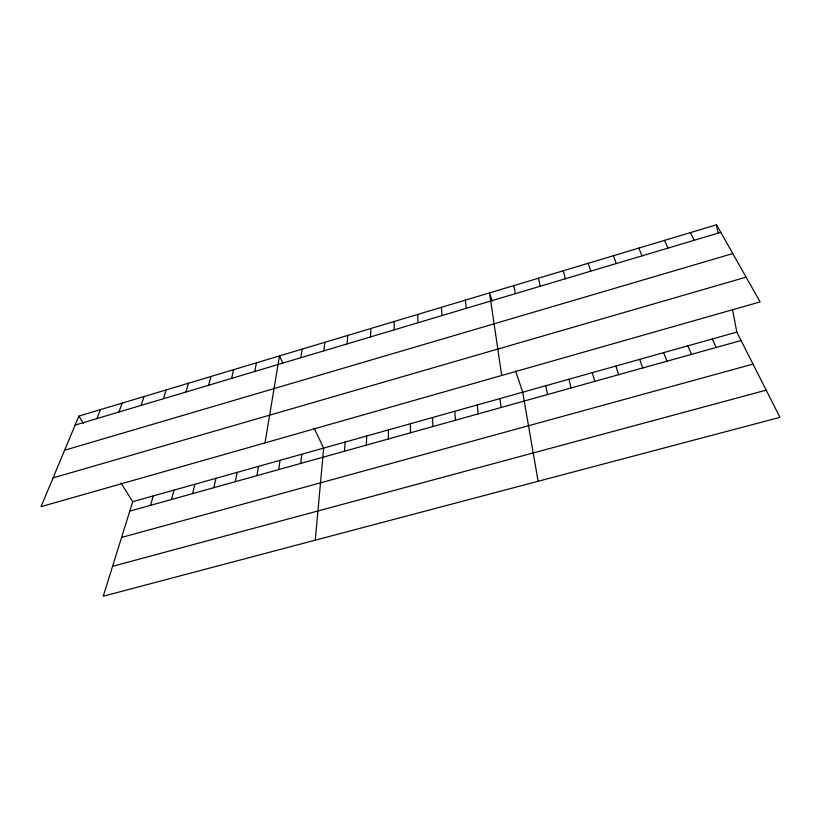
<?xml version="1.0" encoding="UTF-8"?>
<svg xmlns="http://www.w3.org/2000/svg" width="821" height="821" viewBox="0 0 821 821"><rect width="100%" height="100%" fill="white"/><g stroke="black" fill="none" stroke-linecap="round" stroke-linejoin="round"><path stroke-width="1.23" d="M394.172 329.857L394.193 321.493M388.354 438.968L388.436 429.896M366.34 445.115L366.679 436.013M370.558 336.908L370.866 328.492M344.502 451.211L345.087 442.067M347.139 343.896L347.735 335.43M315.274 540.177L323.669 448.081L314.012 427.946M323.915 350.834L324.798 342.316M300.681 463.444L301.769 454.229M300.886 357.71L302.046 349.141M278.709 469.571L280.043 460.335M265.009 442.878L279.489 355.914L282.773 362.759M256.922 475.657L258.502 466.379M235.309 481.691L237.115 472.383M254.736 371.482L256.439 362.831M213.86 487.674L215.913 478.335M231.604 378.389L233.595 369.686M192.586 493.616L194.864 484.246M208.678 385.234L210.925 376.48M171.486 499.507L173.99 490.106M185.946 392.017L188.461 383.222M150.541 505.346L153.27 495.925M120.933 482.964L132.715 501.693L103.261 596.21L779.95 417.355L736.806 332.095L732.476 309.199M163.41 398.749L166.181 389.913M141.058 405.42L144.086 396.543M118.891 412.039L122.175 403.121M96.919 418.597L100.439 409.638M78.888 416.103L41.05 506.649L760.113 301.892L716.476 224.79L78.888 416.103L83.547 423.513M75.122 425.104L720.756 232.353M64.623 450.226L732.773 253.576M53.067 477.894L746.115 277.149M132.715 501.693L736.806 332.095M129.769 511.144L741.076 340.52M121.57 537.457L753.001 364.103M112.569 566.326L766.188 390.16M690.358 232.63L694.279 240.266M712.228 338.991L716.169 347.478M664.476 240.399L668.027 248.096M687.844 345.836L691.467 354.364M638.82 248.096L642.022 255.865M663.666 352.63L666.97 361.209M613.39 255.721L616.243 263.562M639.692 359.362L642.689 367.982M492.21 300.938L489.521 292.892L501.713 375.464M515.619 370.979L522.71 392.202L538.114 481.27M588.175 263.284L590.689 271.187M615.904 366.033L618.603 374.704M592.321 372.662L594.722 381.375M563.185 270.786L565.371 278.75M568.932 379.23L571.036 387.984M538.422 278.216L540.269 286.242M545.729 385.737L547.535 394.542M716.476 224.79L718.129 233.503M513.864 285.585L515.383 293.672M499.876 398.606L501.128 407.493M477.237 404.969L478.212 413.897M465.384 300.137L466.266 308.337M454.772 411.28L455.47 420.239M441.452 307.311L442.026 315.572M432.482 417.53L432.924 426.53M417.725 314.433L418.002 322.745M410.377 423.739L410.551 432.78"/></g></svg>
